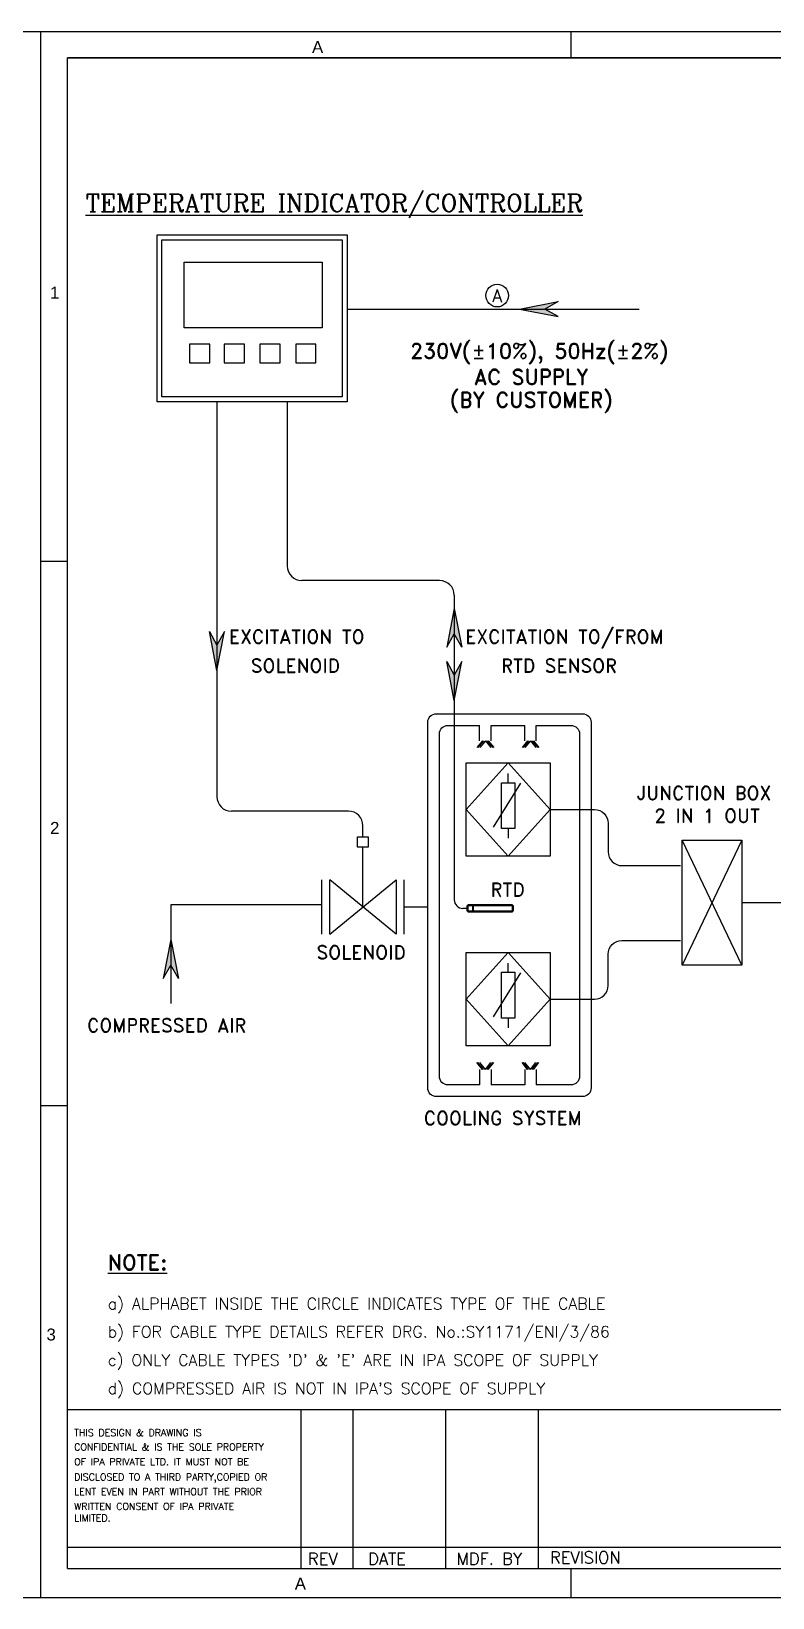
# Model space of a CAD drawing. Header units: inches. Extents: x 784 to 2184505, y 7 to 371504.
# Drawn here: x 80697 to 123988, y 102788 to 194290 of the extents above; entities that cross this region are included whole.
import ezdxf
from ezdxf.enums import TextEntityAlignment as Align

# ---------------------------------------------------------------- set-up
doc = ezdxf.new("R2010")
doc.units = ezdxf.units.IN
doc.header["$MEASUREMENT"] = 0
doc.linetypes.add('DASHED', pattern=[0.3, 0.2, -0.1])
doc.layers.add('DRG', color=2, linetype='Continuous')
doc.layers.add('SHEET', color=10, linetype='Continuous')
doc.styles.add('ROMAMC', font='romanc.shx', dxfattribs={"height": 7})
doc.styles.add('ROMANC', font='romanc.shx', dxfattribs={"height": 5})
doc.styles.add('ROMAND', font='romand', dxfattribs={"height": 3})
doc.styles.get("Standard").update_dxf_attribs({"font": 'arial.ttf'})

msp = doc.modelspace()

# ---------------------------------------------------------------- hatches: boundary and pattern name
h = msp.add_hatch(color=0)
h.dxf.hatch_style = 1
h.paths.add_polyline_path([(111467.7507, 178504.66136), (109196.74353, 178064.41082), (110676.73207, 178064.41082)])
h.paths.add_polyline_path([(109194.85981, 178064.41082), (111467.85916, 177624.35521), (110676.73207, 178064.41082)])
h = msp.add_hatch(color=0)
h.dxf.hatch_style = 1
h.paths.add_polyline_path([(104951.00065, 158307.00138), (105391.25119, 160578.00854), (105391.25119, 159098.02001)])
h.paths.add_polyline_path([(105391.25119, 160579.89227), (105831.3068, 158306.89291), (105391.25119, 159098.02001)])
h = msp.add_hatch(color=0)
h.dxf.hatch_style = 1
h.paths.add_polyline_path([(91092.08482, 159223.64752), (91532.33536, 156952.64036), (91532.33536, 158432.62889)])
h.paths.add_polyline_path([(91532.33536, 156950.75664), (91972.39097, 159223.75599), (91532.33536, 158432.62889)])
h = msp.add_hatch(color=0)
h.dxf.hatch_style = 1
h.paths.add_polyline_path([(104951.00065, 157474.01262), (105391.25119, 155203.00545), (105391.25119, 156682.99398)])
h.paths.add_polyline_path([(105391.25119, 155201.12173), (105831.3068, 157474.12108), (105391.25119, 156682.99398)])
h = msp.add_hatch(color=0)
h.dxf.hatch_style = 1
h.paths.add_polyline_path([(89283.31064, 138955.32271), (88843.06009, 141226.32988), (88843.06009, 139746.34135)])
h.paths.add_polyline_path([(88843.06009, 141228.2136), (88403.00449, 138955.21425), (88843.06009, 139746.34135)])

# ---------------------------------------------------------------- linework, layer by layer
for p, q in [((109194.85986, 178064.04565, 37.3593), (111467.7507, 178504.66136, -90062.62748)), ((111467.7507, 178504.66136, -90062.62748), (110676.73207, 178064.41082, 37.3593)), ((99136.35486, 178064.22835), (116184.10657, 178064.22835)), ((109194.85981, 178064.41082, 37.3593), (111467.85916, 177624.35521, -90062.62748)), ((110667.79861, 178064.98814, 74.71859), (110667.79861, 178064.98814, 74.71859)), ((111467.85916, 177624.35521, -90062.62748), (110676.73207, 178064.41082, 37.3593)), ((91532.51783, 172649.85938), (91532.51783, 149584.07209)), ((95642.68783, 172649.85938), (95642.68783, 163054.78204)), ((104541.43366, 162204.78204, -9449571.88135), (96492.68783, 162204.78204, -9449571.88135)), ((105391.43366, 161354.78204, -9449571.88135), (105391.43366, 154426.23195, -9449571.88135)), ((105391.61636, 160579.89222, -9449534.52206), (104951.00065, 158307.00138, -9539634.50883)), ((105391.25119, 160579.89227, -9449534.52206), (105391.25119, 160579.89227, -9449534.52206)), ((105391.25119, 160579.89227, -9449534.52206), (105831.3068, 158306.89291, -9539634.50883)), ((91532.70053, 156950.75668, 37.3593), (91092.08482, 159223.64752, -90062.62748)), ((91092.08482, 159223.64752, -90062.62748), (91532.33536, 158432.62889, 37.3593)), ((91532.33536, 156950.75664, 37.3593), (91972.39097, 159223.75599, -90062.62748)), ((91972.39097, 159223.75599, -90062.62748), (91532.33536, 158432.62889, 37.3593)), ((104951.00065, 158307.00138, -9539634.50883), (105391.25119, 159098.02001, -9449534.52206)), ((105831.3068, 158306.89291, -9539634.50883), (105391.25119, 159098.02001, -9449534.52206)), ((105391.61636, 155201.12177, -9449534.52206), (104951.00065, 157474.01262, -9539634.50883)), ((104951.00065, 157474.01262, -9539634.50883), (105391.25119, 156682.99398, -9449534.52206)), ((105391.25119, 155201.12173, -9449534.52206), (105831.3068, 157474.12108, -9539634.50883)), ((105831.3068, 157474.12108, -9539634.50883), (105391.25119, 156682.99398, -9449534.52206)), ((91532.33536, 156950.75664, 37.3593), (91532.33536, 156950.75664, 37.3593)), ((105391.25119, 155201.12173, -9449534.52206), (105391.25119, 155201.12173, -9449534.52206)), ((105391.43366, 153746.46195, -9449571.88135), (105391.43366, 143556.59873, -9449571.88135)), ((106874.51677, 152849.5596), (106874.51677, 153746.46195)), ((107554.28477, 152849.5596), (107554.28477, 153746.46195)), ((109507.17073, 152849.5596), (109507.17073, 153746.46195)), ((110186.93873, 152849.5596), (110186.93873, 153746.46195)), ((107038.02944, 152841.99893), (106717.66172, 152445.65062)), ((107097.83141, 152841.99893), (106777.46369, 152445.65062)), ((107208.89222, 152841.99893), (106888.5245, 152445.65062)), ((107208.89222, 152841.99893), (107529.25994, 152445.65062)), ((107319.95303, 152841.99893), (107640.32075, 152445.65062)), ((107379.75501, 152841.99893), (107700.12273, 152445.65062)), ((109670.6834, 152841.99893), (109350.31568, 152445.65062)), ((109730.48537, 152841.99893), (109410.11765, 152445.65062)), ((109841.54618, 152841.99893), (109521.17846, 152445.65062)), ((109841.54618, 152841.99893), (110161.9139, 152445.65062)), ((109952.60699, 152841.99893), (110272.97471, 152445.65062)), ((110012.40897, 152841.99893), (110332.77669, 152445.65062)), ((99211.82299, 148734.07209), (92382.51783, 148734.07209)), ((100061.82299, 147238.3106), (100061.82299, 147884.07209)), ((100061.82299, 143137.88332), (100061.82299, 146621.08588)), ((118705.35574, 139743.04383), (118705.35574, 147043.63305)), ((118705.35574, 147043.63305), (122180.36597, 147043.63305)), ((122180.36597, 139743.04383), (118705.35574, 147043.63305)), ((122180.36597, 147043.54689), (118705.35574, 139743.04383)), ((122180.36597, 147043.54689), (122180.36597, 139743.04383)), ((102003.91774, 141545.71555), (98119.72824, 144730.05109)), ((98119.72824, 141545.71555), (102003.91774, 144730.05109)), ((97656.82771, 143256.37737), (88843.15833, 143256.37737)), ((88843.15833, 143256.37737), (88843.15833, 137493.77983)), ((102466.81826, 143137.88332), (103848.37802, 143137.88332)), ((106131.469, 143056.59873, -9449571.88135), (105891.43366, 143056.59873, -9449571.88135)), ((106451.86827, 143257.26086, -9449571.88135), (106451.86827, 142855.93661, -9449571.88135)), ((106501.65341, 143257.26086, -9449571.88135), (106501.65341, 142855.93661, -9449571.88135)), ((88843.06009, 141228.2136), (88403.00449, 138955.21425, -90099.98677)), ((88842.69493, 141228.21356), (89283.31064, 138955.32271, -90099.98677)), ((88843.06009, 141228.2136), (88843.06009, 141228.2136)), ((88403.00449, 138955.21425, -90099.98677), (88843.06009, 139746.34135)), ((89283.31064, 138955.32271, -90099.98677), (88843.06009, 139746.34135)), ((122180.36597, 139743.04383), (118705.35574, 139743.04383)), ((107038.02944, 133648.78316), (106717.66172, 134045.13147)), ((107097.83141, 133648.78316), (106777.46369, 134045.13147)), ((106874.51677, 133648.78316), (106874.51677, 132744.32014)), ((107208.89222, 133648.78316), (106888.5245, 134045.13147)), ((107208.89222, 133648.78316), (107529.25994, 134045.13147)), ((107319.95303, 133648.78316), (107640.32075, 134045.13147)), ((107379.75501, 133648.78316), (107700.12273, 134045.13147)), ((107554.28477, 133648.78316), (107554.28477, 132744.32014)), ((109670.6834, 133648.78316), (109350.31568, 134045.13147)), ((109730.48537, 133648.78316), (109410.11765, 134045.13147)), ((109507.17073, 133648.78316), (109507.17073, 132744.32014)), ((109841.54618, 133648.78316), (109521.17846, 134045.13147)), ((109841.54618, 133648.78316), (110161.9139, 134045.13147)), ((109952.60699, 133648.78316), (110272.97471, 134045.13147)), ((110012.40897, 133648.78316), (110332.77669, 134045.13147)), ((110186.93873, 133648.78316), (110186.93873, 132744.32014))]:
    msp.add_line(p, q)
at = {"linetype": 'DASHED', "ltscale": 10000000.0}
msp.add_line((105391.43366, 154426.23195, -9449571.88135), (105391.43366, 153746.46195), dxfattribs=at)
at = {"color": 7, "ltscale": 5}
for p, q in [((106090.25051, 148826.80137, -9449571.88135), (108539.6757, 151548.38491, -9449571.88135)), ((106090.25051, 151548.38491, -9449571.88135), (110989.10088, 151548.38491, -9449571.88135)), ((106090.25051, 146105.21783, -9449571.88135), (106090.25051, 151548.38491, -9449571.88135)), ((108539.6757, 151548.38491, -9449571.88135), (110989.10088, 148826.80137, -9449571.88135)), ((110989.10088, 151548.38491, -9449571.88135), (110989.10088, 146105.21783, -9449571.88135)), ((109259.59892, 150365.65073, -9449571.88135), (107672.30383, 147800.13891, -9449571.88135)), ((108148.52189, 150394.14083, -9449571.88135), (108928.14218, 150394.14083, -9449571.88135)), ((108148.52189, 147724.53198, -9449571.88135), (108148.52189, 150394.14083, -9449571.88135)), ((108538.33203, 150394.14083, -9449571.88135), (108538.33203, 150933.26745, -9449571.88135)), ((108928.14218, 150394.14083, -9449571.88135), (108928.14218, 147724.53198, -9449571.88135)), ((108539.6757, 146105.21783, -9449571.88135), (106090.25051, 148826.80137, -9449571.88135)), ((110989.10088, 148826.80137, -9449571.88135), (108539.6757, 146105.21783, -9449571.88135)), ((108928.14218, 147724.53198, -9449571.88135), (108148.52189, 147724.53198, -9449571.88135)), ((108538.33203, 147724.53198, -9449571.88135), (108538.33203, 147149.59893, -9449571.88135)), ((110989.10088, 146105.21783, -9449571.88135), (106090.25051, 146105.21783, -9449571.88135)), ((106090.25051, 137751.79856, -9449571.88135), (108539.6757, 140473.3821, -9449571.88135)), ((106090.25051, 140473.3821, -9449571.88135), (110989.10088, 140473.3821, -9449571.88135)), ((106090.25051, 135030.21502, -9449571.88135), (106090.25051, 140473.3821, -9449571.88135)), ((108539.6757, 140473.3821, -9449571.88135), (110989.10088, 137751.79856, -9449571.88135)), ((110989.10088, 140473.3821, -9449571.88135), (110989.10088, 135030.21502, -9449571.88135)), ((109259.59892, 139290.64793, -9449571.88135), (107672.30383, 136725.1361, -9449571.88135)), ((108148.52189, 139319.13803, -9449571.88135), (108928.14218, 139319.13803, -9449571.88135)), ((108148.52189, 136649.52918, -9449571.88135), (108148.52189, 139319.13803, -9449571.88135)), ((108538.33203, 139319.13803, -9449571.88135), (108538.33203, 139858.26465, -9449571.88135)), ((108928.14218, 139319.13803, -9449571.88135), (108928.14218, 136649.52918, -9449571.88135)), ((108539.6757, 135030.21502, -9449571.88135), (106090.25051, 137751.79856, -9449571.88135)), ((110989.10088, 137751.79856, -9449571.88135), (108539.6757, 135030.21502, -9449571.88135)), ((108928.14218, 136649.52918, -9449571.88135), (108148.52189, 136649.52918, -9449571.88135)), ((108538.33203, 136649.52918, -9449571.88135), (108538.33203, 136074.59613, -9449571.88135)), ((110989.10088, 135030.21502, -9449571.88135), (106090.25051, 135030.21502, -9449571.88135))]:
    msp.add_line(p, q, dxfattribs=at)
for points in [[(88038.87452, 182395.72353), (99136.35486, 182395.72353), (99136.35486, 172649.85938), (88038.87452, 172649.85938)], [(88321.39528, 182113.20277), (98853.8341, 182113.20277), (98853.8341, 172932.38014), (88321.39528, 172932.38014)], [(89612.68334, 180804.68861), (97675.001, 180804.68861), (97675.001, 176975.08772), (89612.68334, 176975.08772)], [(89931.20864, 174919.31857), (91115.37976, 174919.31857), (91115.37976, 176016.20403), (89931.20864, 176016.20403)], [(91965.69907, 174919.31857), (93149.87018, 174919.31857), (93149.87018, 176016.20403), (91965.69907, 176016.20403)], [(94049.81121, 174919.31857), (95233.98233, 174919.31857), (95233.98233, 176016.20403), (94049.81121, 176016.20403)], [(96133.92336, 174919.31857), (97318.09447, 174919.31857), (97318.09447, 176016.20403), (96133.92336, 176016.20403)], [(99753.16124, 147238.3106), (100370.48474, 147238.3106), (100370.48474, 146621.08588), (99753.16124, 146621.08588)]]:
    msp.add_lwpolyline(points, close=True)
for points in [[(122180.36597, 143393.29536), (141965.07963, 143393.29536, 0.4142135624), (142765.07963, 144193.29536), (142765.07963, 156528.44374)], [(103848.37802, 143632.34514), (103848.37802, 153926.23195, -0.4142135624), (104348.37802, 154426.23195), (112887.64807, 154426.23195, -0.4142135624), (113387.64807, 153926.23195), (113387.64807, 132564.55014, -0.4142135624), (112887.64807, 132064.55014), (104348.37802, 132064.55014, -0.4142135624), (103848.37802, 132564.55014), (103848.37802, 153926.23195)], [(106874.51677, 132744.32014), (105028.14802, 132744.32014, -0.4142135624), (104528.14802, 133244.32014), (104528.14802, 153246.46195, -0.4142135624), (105028.14802, 153746.46195), (106874.51677, 153746.46195)], [(110186.93873, 153746.46195), (112207.87807, 153746.46195, -0.4142135624), (112707.87807, 153246.46195), (112707.87807, 133244.32014, -0.4142135624), (112207.87807, 132744.32014), (110186.93873, 132744.32014)], [(110989.10088, 148826.80137), (113584.99653, 148826.80137, -0.4142135624), (114384.99653, 148026.80137), (114384.99653, 146352.12491, 0.4142135624), (115184.99653, 145552.12491), (118613.08908, 145552.12491)], [(110989.10088, 137751.79856), (113584.99653, 137751.79856, 0.4142135624), (114384.99653, 138551.79856), (114384.99653, 140380.22423, -0.4142135624), (115184.99653, 141180.22423), (118613.08908, 141180.22423)]]:
    msp.add_lwpolyline(points, format="xyb")
for points in [[(107554.28477, 153746.46195), (109507.17073, 153746.46195)], [(97656.82771, 141545.71555), (97656.82771, 144730.05109)], [(98119.72824, 141545.71555), (98119.72824, 144730.05109)], [(102003.91774, 144730.05109), (102003.91774, 141545.71555)], [(102466.81826, 141545.71555), (102466.81826, 144730.05109)], [(109507.17073, 132744.32014), (107554.28477, 132744.32014)]]:
    msp.add_lwpolyline(points)
at = {"elevation": -9449571.88135}
for points in [[(106451.86827, 143196.38494), (106131.469, 143196.38494), (106131.469, 142916.81253), (106451.86827, 142916.81253)], [(106501.65341, 142916.81253), (108849.69282, 142916.81253), (108849.69282, 143196.38494), (106501.65341, 143196.38494)]]:
    msp.add_lwpolyline(points, dxfattribs=at)
msp.add_lwpolyline([(108788.8169, 143257.26086), (106192.34492, 143257.26086), (106192.34492, 142855.93661), (108788.8169, 142855.93661)], close=True, dxfattribs=at)
msp.add_circle((107900.42406, 178853.62855, 5990.22536), 663.63306)
for centre, radius, start, end in [((96492.68783, 163054.78204, -9449571.88135), 850, 180, 270), ((104541.43366, 161354.78204, -9449571.88135), 850, 0, 90), ((92382.51783, 149584.07209), 850, 180, 270), ((99211.82299, 147884.07209), 850, 0, 90), ((105891.43366, 143556.59873, -9449571.88135), 500, 180, 270)]:
    msp.add_arc(centre, radius, start, end)
at = {"layer": 'SHEET', "color": 124, "linetype": 'Continuous', "true_color": 0x00a183}
for p, q in [((81259.1001, 102788.47582, 12132.91572), (81259.1001, 194269.90309, 12132.91572)), ((112223.28195, 192748.30624, 12132.91572), (112223.28195, 194289.66212, 12132.91572)), ((82807.30919, 192748.30624, 12132.91572), (203567.61843, 192748.30624, 12132.91572)), ((82807.30919, 192748.30624, 12132.91572), (203567.61843, 192748.30624, 12132.91572)), ((82807.30919, 192748.30624, 12132.91572), (203567.61843, 192748.30624, 12132.91572)), ((203567.61843, 192748.30624, 12132.91572), (82807.30919, 192748.30624, 12132.91572)), ((82807.30919, 104500.38795, 12132.91572), (82807.30919, 192748.30624, 12132.91572)), ((82807.30919, 113789.64251, 12132.91572), (203567.61843, 113789.64251, 12132.91572)), ((82807.30919, 113789.64251, 12132.91572), (203567.61843, 113789.64251, 12132.91572)), ((96426.89198, 113789.64251, 12132.91572), (96426.89198, 104500.38795, 12132.91572)), ((99498.48087, 104488.31125, 12132.91572), (99498.48087, 113777.56581, 12132.91572)), ((104904.61597, 104500.38795, 12132.91572), (104904.61597, 113789.64251, 12132.91572)), ((110310.75106, 104500.38795, 12132.91572), (110310.75106, 113789.64251, 12132.91572)), ((82807.30919, 105738.95523, 12132.91572), (132350.00016, 105738.95523, 12132.91572)), ((82807.30919, 104500.38795, 12132.91572), (203567.61843, 104500.38795, 12132.91572))]:
    msp.add_line(p, q, dxfattribs=at)
at = {"layer": 'SHEET', "color": 0, "linetype": 'Continuous'}
for p, q in [((82807.30919, 163325.23288, 12132.91572), (81259.1001, 163325.47987, 12132.91572)), ((82807.30919, 131518.64989, 12132.91572), (81259.1001, 131518.89688, 12132.91572)), ((112223.28195, 102788.47582, 12132.91572), (112223.28195, 104500.38795, 12132.91572))]:
    msp.add_line(p, q, dxfattribs=at)
at = {"layer": 'SHEET', "color": 124, "linetype": 'Continuous', "true_color": 0x00a183, "elevation": 12132.91572}
msp.add_lwpolyline([(205115.82752, 102788.47582), (76614.47282, 102788.47582), (76614.47282, 194269.90309), (205115.82752, 194269.90309)], close=True, dxfattribs=at)

# ---------------------------------------------------------------- texts
at = {"style": 'ROMANC'}
msp.add_text('%%UTEMPERATURE INDICATOR/CONTROLLER', height=1037.7329945, dxfattribs=at).set_placement((83868.67207, 183748.64666, 6066.45786))
at = {"color": 0}
for s, height, style, p in [('THIS DESIGN & DRAWING IS', 403.693172, 'ROMANC', (83197.76333, 112231.64423, 12132.91572)), ('CONFIDENTIAL & IS THE SOLE PROPERTY', 403.693172, 'ROMANC', (83197.76333, 111382.85346, 12132.91572)), ('OF IPA PRIVATE LTD. IT MUST NOT BE ', 403.693172, 'ROMANC', (83197.76333, 110523.71158, 12132.91572)), ('DISCLOSED TO A THIRD PARTY,COPIED OR', 403.693172, 'ROMANC', (83197.76333, 109633.51638, 12132.91572)), ('LENT EVEN IN PART WITHOUT THE PRIOR ', 403.693172, 'ROMANC', (83197.76333, 108784.72561, 12132.91572)), ('WRITTEN CONSENT OF IPA PRIVATE ', 403.693172, 'ROMANC', (83197.76333, 107915.23262, 12132.91572)), ('LIMITED.', 403.693172, 'ROMANC', (83197.76333, 107244.69967, 12132.91572)), ('REV', 696.694092, 'ROMAND', (96849.90562, 104710.48299, 12132.91572)), ('DATE', 696.694092, 'ROMAND', (100365.08163, 104710.48299, 12132.91572)), ('MDF. BY', 696.694092, 'ROMAND', (105531.72792, 104710.48299, 12132.91572)), ('REVISION', 696.694092, 'ROMAND', (110984.59056, 104786.67858, 12132.91572))]:
    msp.add_text(s, height=height, dxfattribs=dict(at, style=style)).set_placement(p)
at = {"layer": 'DRG', "color": 7, "style": 'ROMAMC'}
msp.add_text('A', height=739.91997, dxfattribs=at).set_placement((107620.37643, 178471.81029, 5990.22536))
at = {"layer": 'SHEET', "color": 0, "linetype": 'Continuous'}
for s, p in [('A', (97090.28169, 193027.87012, 12132.91572)), ('1', (81792.3306, 178679.01395, 12132.91572)), ('2', (81792.3306, 147406.75106, 12132.91572)), ('3', (81582.24445, 117813.53564, 12132.91572)), ('A', (96083.73186, 103261.26125, 12132.91572))]:
    msp.add_text(s, height=696.69409, dxfattribs=at).set_placement(p)
for s, height, style, p in [('230V(±10%), 50Hz(±2%)', 890.3781327, 'ROMAND', (102812.93925, 175170.87265, 38983.53553)), ('EXCITATION TO', 800, 'ROMAND', (92233.56645, 158530.15823, -144577.54567)), ('EXCITATION TO/FROM', 800, 'ROMAND', (106029.08778, 158530.15823, -144577.54567)), ('SOLENOID', 800, 'ROMAND', (93510.10008, 156828.11339, -144577.54567)), ('RTD SENSOR', 800, 'ROMAND', (108134.2485, 156828.11339, -144577.54567)), ('JUNCTION BOX', 800, 'ROMAND', (116017.40355, 149394.27198, -144577.54567)), ('2 IN 1 OUT', 800, 'ROMAND', (117072.91469, 148068.50265, -144577.54567)), ('RTD', 800, 'ROMAND', (107518.26465, 143754.94683, -144577.54567)), ('SOLENOID', 800, 'ROMAND', (97348.97093, 140081.77689, -144577.54567)), ('COMPRESSED AIR', 800, 'ROMAND', (83947.29552, 135822.70392, -144577.54567)), ('COOLING SYSTEM', 800, 'ROMAND', (103610.39248, 130403.03483, -144577.54567)), ('%%UNOTE:', 890.378133, 'ROMAND', (85164.24167, 121928.69487, 6066.45786)), ('a) ALPHABET INSIDE THE CIRCLE INDICATES TYPE OF THE CABLE', 670.5634528, 'ROMAMC', (85164.24167, 119625.20106, 6066.45786)), ('b) FOR CABLE TYPE DETAILS REFER DRG. No.:SY1171/ENI/3/86', 670.5634528, 'ROMAMC', (85164.24167, 117985.90324, 12132.91572)), ("c) ONLY CABLE TYPES 'D' & 'E' ARE IN IPA SCOPE OF SUPPLY", 670.5634528, 'ROMAMC', (85164.24167, 116330.32391, 6066.45786)), ("d) COMPRESSED AIR IS NOT IN IPA'S SCOPE OF SUPPLY", 670.5634528, 'ROMAMC', (85164.24167, 114674.74459))]:
    msp.add_text(s, height=height, dxfattribs=dict(at, style=style)).set_placement(p)
at = {"layer": 'SHEET', "color": 0, "linetype": 'Continuous', "style": 'ROMAND'}
for s, height, p in [('AC SUPPLY', 890.378133, (109898.75399, 174099.22646, -220987.20961)), ('(BY CUSTOMER)', 890.3781327, (109898.75399, 172700.30616, -220987.20961))]:
    msp.add_text(s, height=height, dxfattribs=at).set_placement(p, align=Align.MIDDLE)

doc.saveas('drawing.dxf')
